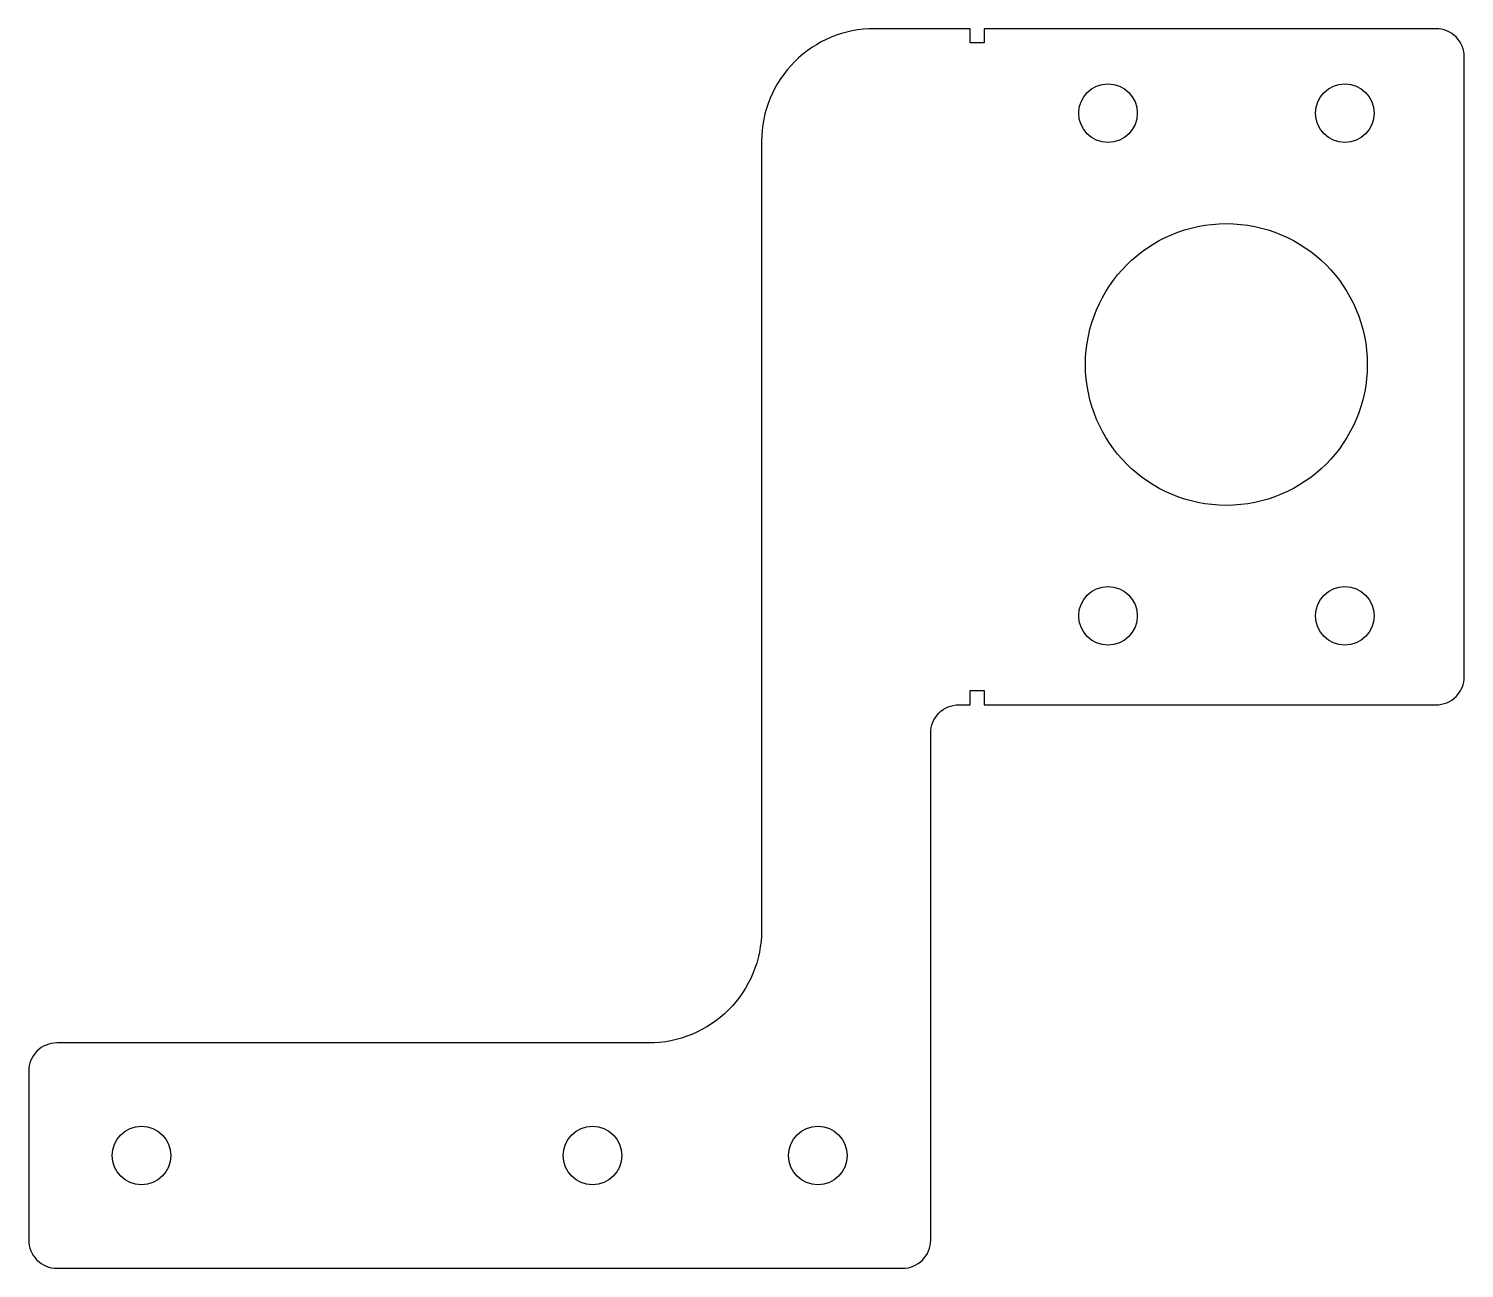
# Model space of a CAD drawing. Header units: inches. Extents: x -0.13 to 6.24, y 0 to 5.5.
import ezdxf

# ---------------------------------------------------------------- set-up
doc = ezdxf.new("R2010")
doc.units = ezdxf.units.IN
doc.header["$MEASUREMENT"] = 0

msp = doc.modelspace()

# ---------------------------------------------------------------- linework, layer by layer
msp.add_lwpolyline([(4.0499, 5.4375), (4.0499, 5.5), (3.625, 5.5, 0.414214), (3.125, 5), (3.125, 1.5, -0.414214), (2.625, 1), (0, 1, 0.414214), (-0.125, 0.875), (-0.125, 0.125, 0.414214), (0, 0), (3.75, 0, 0.414214), (3.875, 0.125), (3.875, 2.375, -0.414214), (4, 2.5), (4.0499, 2.5), (4.0499, 2.563), (4.1124, 2.563), (4.1124, 2.5), (6.1165, 2.5, 0.414214), (6.2415, 2.625), (6.2415, 5.375, 0.414214), (6.1165, 5.5), (4.1124, 5.5), (4.1124, 5.4375)], format="xyb", close=True)
for centre, radius in [((4.6615, 5.125), 0.13), ((5.7115, 5.125), 0.13), ((5.1865, 4.01), 0.625), ((4.6615, 2.895), 0.13), ((5.7115, 2.895), 0.13), ((0.375, 0.5), 0.13), ((2.375, 0.5), 0.13), ((3.375, 0.5), 0.13)]:
    msp.add_circle(centre, radius)

doc.saveas('drawing.dxf')
